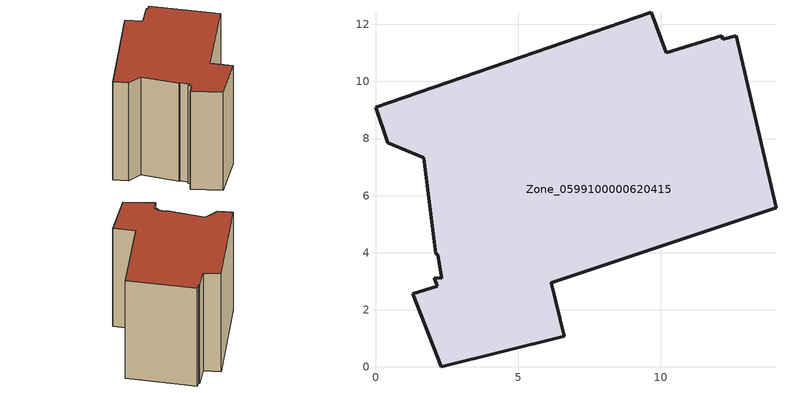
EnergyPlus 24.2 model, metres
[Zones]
Zone_0599100000620415
 floor ground (C_G): 2.1,3.96 1.69,7.33 0.43,7.85 0,9.1 9.67,12.43 10.18,11.01 12.13,11.6 12.16,11.47 12.64,11.59 14.03,5.57 6.16,2.95 6.62,1.07 2.3,0 1.3,2.57 2.16,2.83 2.06,3.12 2.33,3.1 2.19,3.93 z0.04
 wall outside (C_F): 9.67,12.43 0,9.1 0.43,7.85 1.69,7.33 2.1,3.96 2.19,3.93 2.33,3.1 2.06,3.12 2.16,2.83 1.3,2.57 2.3,0 6.62,1.07 6.16,2.95 14.03,5.57 12.64,11.59 12.16,11.47 12.13,11.6 10.18,11.01 9.67,12.43 z0.04:9.55
 roof outside (C_R): 1.69,7.33 2.1,3.96 2.19,3.93 2.33,3.1 2.06,3.12 2.16,2.83 1.3,2.57 2.3,0 6.62,1.07 6.16,2.95 14.03,5.57 12.64,11.59 12.16,11.47 12.13,11.6 10.18,11.01 9.67,12.43 0,9.1 0.43,7.85 z9.55
[BUILDING]
Pand.0599100000620415: North Axis=0; Terrain=City; Loads Convergence Tolerance Value=0.04; Temperature Convergence Tolerance Value=0.4; Solar Distribution=FullExterior; Maximum Number of Warmup Days=25; Minimum Number of Warmup Days=1
[Site:Location]
Rotterdam.The.Hague.AP_ZH_NLD Design_Conditions: Latitude=51.96; Longitude=4.45; Time Zone=1; Elevation=-4.5
[SITE:GROUNDTEMPERATURE:BUILDINGSURFACE]
18, 18, 18, 18, 18, 18, 18, 18, 18, 18, 18, 18
[MATERIAL] Thermal Absorptance=0.9; Solar Absorptance=0.7; Visible Absorptance=0.7
Name | Roughness | Thickness | Conductivity | Density | Specific Heat
G.TI.1946 | MediumSmooth | 0.15 | 1 | 540 | 1210
F.TI.1946 | Rough | 0.3 | 0.857143 | 1920 | 840
R.TI.1946 | MediumRough | 0.2 | 0.1 | 1500 | 1000
[CONSTRUCTION]
C_G: G.TI.1946
C_F: F.TI.1946
C_R: R.TI.1946
[ZONE]
Zone_0599100000620415: Type=1; Multiplier=1; Ceiling Height=Autocalculate; Volume=Autocalculate; Floor Area=autocalculate; Part of Total Floor Area=Yes
[ZONEINFILTRATION:DESIGNFLOWRATE]
Infil_Zone_0599100000620415: Zone or ZoneList or Space or SpaceList=Zone_0599100000620415; Schedule=AlwaysOn; Design Flow Rate Calculation Method=Flow/Area; Flow Rate per Floor Area=0.003; Constant Term Coefficient=1; Temperature Term Coefficient=0; Velocity Term Coefficient=0; Velocity Squared Term Coefficient=0
[HVACTEMPLATE:ZONE:IDEALLOADSAIRSYSTEM]
Zone_0599100000620415: Maximum Heating Supply Air Temperature=50; Minimum Cooling Supply Air Temperature=13; Maximum Heating Supply Air Humidity Ratio=0.0156; Minimum Cooling Supply Air Humidity Ratio=0.0077; Heating Limit=NoLimit; Cooling Limit=NoLimit; Dehumidification Control Type=ConstantSensibleHeatRatio; Cooling Sensible Heat Ratio=0.7; Dehumidification Setpoint=60; Humidification Control Type=None; Humidification Setpoint=30; Outdoor Air Method=None; Outdoor Air Flow Rate per Person=0.00944; Outdoor Air Flow Rate per Zone Floor Area=0; Outdoor Air Flow Rate per Zone=0; Demand Controlled Ventilation Type=None; Outdoor Air Economizer Type=NoEconomizer; Heat Recovery Type=None; Sensible Heat Recovery Effectiveness=0.7; Latent Heat Recovery Effectiveness=0.65
[ZONECONTROL:THERMOSTAT]
ThermostatControl_Zone_0599100000620415: Zone or ZoneList=Zone_0599100000620415; Control Type Schedule=DualSetpointControlType; Control 1=Thermostat_Zone_0599100000620415; Temperature Difference Between Cutout And Setpoint=0
[THERMOSTATSETPOINT:DUALSETPOINT]
Thermostat_Zone_0599100000620415: Heating Setpoint Temperature Schedule=HeatingSetpoint_Zone_0599100000620415; Cooling Setpoint Temperature Schedule=CoolingSetpoint_Zone_0599100000620415
[SCHEDULE:COMPACT]
HeatingSetpoint_Zone_0599100000620415: Through: 12/31, For: AllDays, Until: 24:00, 21
CoolingSetpoint_Zone_0599100000620415: Through: 12/31, For: AllDays, Until: 24:00, 24
DualSetpointControlType: Through: 12/31, For: AllDays, Until: 24:00, 4
AlwaysOn: Through: 12/31, For: AllDays, Until: 24:00, 1
